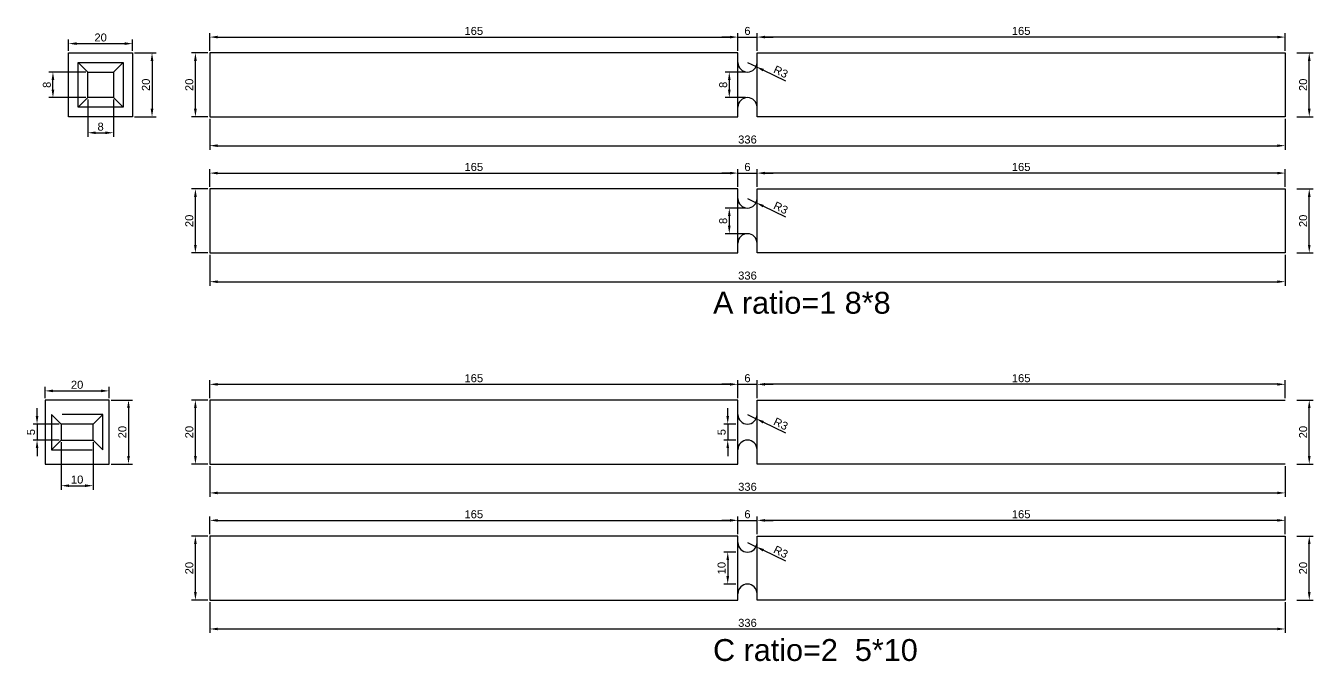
# Model space of a CAD drawing. Header units: millimetres. Extents: x 1213 to 10925, y 716 to 4379.
# Drawn here: x 8459.4 to 8861.7, y 1997.5 to 2196.2 of the extents above; entities that cross this region are included whole.
import ezdxf

# ---------------------------------------------------------------- set-up
doc = ezdxf.new("R2010")
doc.units = ezdxf.units.MM
doc.linetypes.add('DASHED', pattern=[19.05, 12.7, -6.35])
doc.styles.get("Standard").update_dxf_attribs({"font": 'arial.ttf'})
doc.dimstyles.new('ISO-25', dxfattribs={"dimtxt": 2.5, "dimasz": 2.5, "dimexe": 1.25, "dimexo": 0.625, "dimtad": 1, "dimtxsty": 'Standard', "dimcen": 2.5, "dimadec": 0, "dimazin": 0, "dimtfac": 1, "dimtmove": 0, "dimatfit": 3, "dimfxl": 1, "dimarcsym": 0})

# ---------------------------------------------------------------- blocks, each defined once
blk = doc.blocks.new('*D174')
at = {"color": 0, "lineweight": -2, "transparency": 16777216}
for p, q in [((8516.27, 2187.71), (8511.16, 2187.71)), ((8512.41, 2170.21), (8512.41, 2185.21)), ((8516.27, 2167.71), (8511.16, 2167.71))]:
    blk.add_line(p, q, dxfattribs=at)
at = {"color": 0, "transparency": 16777216}
for points in [[(8511.99, 2185.21), (8512.83, 2185.21), (8512.41, 2187.71)], [(8511.99, 2170.21), (8512.83, 2170.21), (8512.41, 2167.71)]]:
    blk.add_solid(points, dxfattribs=at)
at = {"layer": 'Defpoints', "color": 0, "transparency": 16777216}
for p in [(8512.41, 2187.71), (8516.89, 2187.71), (8516.89, 2167.71)]:
    blk.add_point(p, dxfattribs=at)
at = {"color": 0, "transparency": 16777216, "insert": (8510.51, 2177.71), "char_height": 2.5, "attachment_point": 5, "rotation": 90}
blk.add_mtext('20', dxfattribs=at)
blk = doc.blocks.new('*D238')
at = {"color": 0, "lineweight": -2, "transparency": 16777216}
for p, q in [((8516.89, 2188.34), (8516.89, 2193.89)), ((8519.39, 2192.64), (8679.39, 2192.64)), ((8681.89, 2188.34), (8681.89, 2193.89))]:
    blk.add_line(p, q, dxfattribs=at)
at = {"color": 0, "transparency": 16777216}
for points in [[(8519.39, 2193.06), (8519.39, 2192.23), (8516.89, 2192.64)], [(8679.39, 2193.06), (8679.39, 2192.23), (8681.89, 2192.64)]]:
    blk.add_solid(points, dxfattribs=at)
at = {"layer": 'Defpoints', "color": 0, "transparency": 16777216}
for p in [(8681.89, 2192.64), (8516.89, 2187.71), (8681.89, 2187.71)]:
    blk.add_point(p, dxfattribs=at)
at = {"color": 0, "transparency": 16777216, "insert": (8599.39, 2194.55), "char_height": 2.5, "attachment_point": 5}
blk.add_mtext('165', dxfattribs=at)
blk = doc.blocks.new('*D175')
at = {"color": 0, "lineweight": -2, "transparency": 16777216}
for p, q in [((8684.27, 2181.71), (8677.96, 2181.71)), ((8679.21, 2179.21), (8679.21, 2176.21)), ((8684.27, 2173.71), (8677.96, 2173.71))]:
    blk.add_line(p, q, dxfattribs=at)
at = {"color": 0, "transparency": 16777216}
for points in [[(8678.8, 2179.21), (8679.63, 2179.21), (8679.21, 2181.71)], [(8678.8, 2176.21), (8679.63, 2176.21), (8679.21, 2173.71)]]:
    blk.add_solid(points, dxfattribs=at)
at = {"layer": 'Defpoints', "color": 0, "transparency": 16777216}
for p in [(8684.89, 2181.71), (8679.21, 2173.71), (8684.89, 2173.71)]:
    blk.add_point(p, dxfattribs=at)
at = {"color": 0, "transparency": 16777216, "insert": (8677.31, 2177.71), "char_height": 2.5, "attachment_point": 5, "rotation": 90}
blk.add_mtext('8', dxfattribs=at)
blk = doc.blocks.new('*D176')
at = {"color": 0, "lineweight": -2, "transparency": 16777216}
for p, q in [((8684.89, 2184.71), (8687.59, 2183.4)), ((8696.84, 2178.91), (8689.84, 2182.31))]:
    blk.add_line(p, q, dxfattribs=at)
at = {"color": 0, "transparency": 16777216}
blk.add_solid([(8690.03, 2182.68), (8689.66, 2181.93), (8687.59, 2183.4)], dxfattribs=at)
at = {"layer": 'Defpoints', "color": 0, "transparency": 16777216}
for p in [(8684.89, 2184.71), (8687.59, 2183.4)]:
    blk.add_point(p, dxfattribs=at)
at = {"color": 0, "transparency": 16777216, "insert": (8695.3, 2181.78), "char_height": 2.5, "attachment_point": 5, "rotation": 334.116}
blk.add_mtext('R3', dxfattribs=at)
blk = doc.blocks.new('*D177')
at = {"color": 0, "lineweight": -2, "transparency": 16777216}
for p, q in [((8856.54, 2187.71), (8861.65, 2187.71)), ((8860.4, 2170.21), (8860.4, 2185.21)), ((8856.54, 2167.71), (8861.65, 2167.71))]:
    blk.add_line(p, q, dxfattribs=at)
at = {"color": 0, "transparency": 16777216}
for points in [[(8859.99, 2185.21), (8860.82, 2185.21), (8860.4, 2187.71)], [(8859.99, 2170.21), (8860.82, 2170.21), (8860.4, 2167.71)]]:
    blk.add_solid(points, dxfattribs=at)
at = {"layer": 'Defpoints', "color": 0, "transparency": 16777216}
for p in [(8855.92, 2187.71), (8860.4, 2187.71), (8855.92, 2167.71)]:
    blk.add_point(p, dxfattribs=at)
at = {"color": 0, "transparency": 16777216, "insert": (8858.5, 2177.71), "char_height": 2.5, "attachment_point": 5, "rotation": 90}
blk.add_mtext('20', dxfattribs=at)
blk = doc.blocks.new('*D239')
at = {"color": 0, "lineweight": -2, "transparency": 16777216}
for p, q in [((8687.89, 2188.34), (8687.89, 2193.89)), ((8850.39, 2192.64), (8690.39, 2192.64)), ((8852.89, 2188.34), (8852.89, 2193.89))]:
    blk.add_line(p, q, dxfattribs=at)
at = {"color": 0, "transparency": 16777216}
for points in [[(8690.39, 2193.06), (8690.39, 2192.23), (8687.89, 2192.64)], [(8850.39, 2193.06), (8850.39, 2192.23), (8852.89, 2192.64)]]:
    blk.add_solid(points, dxfattribs=at)
at = {"layer": 'Defpoints', "color": 0, "transparency": 16777216}
for p in [(8687.89, 2192.64), (8687.89, 2187.71), (8852.89, 2187.71)]:
    blk.add_point(p, dxfattribs=at)
at = {"color": 0, "transparency": 16777216, "insert": (8770.39, 2194.55), "char_height": 2.5, "attachment_point": 5}
blk.add_mtext('165', dxfattribs=at)
blk = doc.blocks.new('*D178')
at = {"color": 0, "lineweight": -2, "transparency": 16777216}
for p, q in [((8679.39, 2192.64), (8676.89, 2192.64)), ((8681.89, 2188.34), (8681.89, 2193.89)), ((8681.89, 2192.64), (8687.89, 2192.64)), ((8687.89, 2188.34), (8687.89, 2193.89)), ((8690.39, 2192.64), (8692.89, 2192.64))]:
    blk.add_line(p, q, dxfattribs=at)
at = {"color": 0, "transparency": 16777216}
for points in [[(8679.39, 2193.06), (8679.39, 2192.23), (8681.89, 2192.64)], [(8690.39, 2193.06), (8690.39, 2192.23), (8687.89, 2192.64)]]:
    blk.add_solid(points, dxfattribs=at)
at = {"layer": 'Defpoints', "color": 0, "transparency": 16777216}
for p in [(8687.89, 2192.64), (8681.89, 2187.71), (8687.89, 2187.71)]:
    blk.add_point(p, dxfattribs=at)
at = {"color": 0, "transparency": 16777216, "insert": (8684.89, 2194.55), "char_height": 2.5, "attachment_point": 5}
blk.add_mtext('6', dxfattribs=at)
blk = doc.blocks.new('*D179')
at = {"color": 0, "lineweight": -2, "transparency": 16777216}
for p, q in [((8516.89, 2167.09), (8516.89, 2157.44)), ((8852.89, 2167.09), (8852.89, 2157.44)), ((8519.39, 2158.69), (8850.39, 2158.69))]:
    blk.add_line(p, q, dxfattribs=at)
at = {"color": 0, "transparency": 16777216}
for points in [[(8519.39, 2159.11), (8519.39, 2158.28), (8516.89, 2158.69)], [(8850.39, 2159.11), (8850.39, 2158.28), (8852.89, 2158.69)]]:
    blk.add_solid(points, dxfattribs=at)
at = {"layer": 'Defpoints', "color": 0, "transparency": 16777216}
for p in [(8516.89, 2167.71), (8852.89, 2167.71), (8852.89, 2158.69)]:
    blk.add_point(p, dxfattribs=at)
at = {"color": 0, "transparency": 16777216, "insert": (8684.89, 2160.6), "char_height": 2.5, "attachment_point": 5}
blk.add_mtext('336', dxfattribs=at)
blk = doc.blocks.new('*D180')
at = {"color": 0, "lineweight": -2, "transparency": 16777216}
for p, q in [((8516.27, 2145.18), (8511.16, 2145.18)), ((8512.41, 2127.68), (8512.41, 2142.68)), ((8516.27, 2125.18), (8511.16, 2125.18))]:
    blk.add_line(p, q, dxfattribs=at)
at = {"color": 0, "transparency": 16777216}
for points in [[(8511.99, 2142.68), (8512.83, 2142.68), (8512.41, 2145.18)], [(8511.99, 2127.68), (8512.83, 2127.68), (8512.41, 2125.18)]]:
    blk.add_solid(points, dxfattribs=at)
at = {"layer": 'Defpoints', "color": 0, "transparency": 16777216}
for p in [(8512.41, 2145.18), (8516.89, 2145.18), (8516.89, 2125.18)]:
    blk.add_point(p, dxfattribs=at)
at = {"color": 0, "transparency": 16777216, "insert": (8510.51, 2135.18), "char_height": 2.5, "attachment_point": 5, "rotation": 90}
blk.add_mtext('20', dxfattribs=at)
blk = doc.blocks.new('*D181')
at = {"color": 0, "lineweight": -2, "transparency": 16777216}
for p, q in [((8684.89, 2142.18), (8687.59, 2140.87)), ((8696.84, 2136.39), (8689.84, 2139.78))]:
    blk.add_line(p, q, dxfattribs=at)
at = {"color": 0, "transparency": 16777216}
blk.add_solid([(8690.03, 2140.16), (8689.66, 2139.41), (8687.59, 2140.87)], dxfattribs=at)
at = {"layer": 'Defpoints', "color": 0, "transparency": 16777216}
for p in [(8684.89, 2142.18), (8687.59, 2140.87)]:
    blk.add_point(p, dxfattribs=at)
at = {"color": 0, "transparency": 16777216, "insert": (8695.3, 2139.25), "char_height": 2.5, "attachment_point": 5, "rotation": 334.116}
blk.add_mtext('R3', dxfattribs=at)
blk = doc.blocks.new('*D182')
at = {"color": 0, "lineweight": -2, "transparency": 16777216}
for p, q in [((8856.54, 2145.18), (8861.65, 2145.18)), ((8860.4, 2127.68), (8860.4, 2142.68)), ((8856.54, 2125.18), (8861.65, 2125.18))]:
    blk.add_line(p, q, dxfattribs=at)
at = {"color": 0, "transparency": 16777216}
for points in [[(8859.99, 2142.68), (8860.82, 2142.68), (8860.4, 2145.18)], [(8859.99, 2127.68), (8860.82, 2127.68), (8860.4, 2125.18)]]:
    blk.add_solid(points, dxfattribs=at)
at = {"layer": 'Defpoints', "color": 0, "transparency": 16777216}
for p in [(8855.92, 2145.18), (8860.4, 2145.18), (8855.92, 2125.18)]:
    blk.add_point(p, dxfattribs=at)
at = {"color": 0, "transparency": 16777216, "insert": (8858.5, 2135.18), "char_height": 2.5, "attachment_point": 5, "rotation": 90}
blk.add_mtext('20', dxfattribs=at)
blk = doc.blocks.new('*D183')
at = {"color": 0, "lineweight": -2, "transparency": 16777216}
for p, q in [((8679.39, 2150.12), (8676.89, 2150.12)), ((8681.89, 2145.81), (8681.89, 2151.37)), ((8681.89, 2150.12), (8687.89, 2150.12)), ((8687.89, 2145.81), (8687.89, 2151.37)), ((8690.39, 2150.12), (8692.89, 2150.12))]:
    blk.add_line(p, q, dxfattribs=at)
at = {"color": 0, "transparency": 16777216}
for points in [[(8679.39, 2150.53), (8679.39, 2149.7), (8681.89, 2150.12)], [(8690.39, 2150.53), (8690.39, 2149.7), (8687.89, 2150.12)]]:
    blk.add_solid(points, dxfattribs=at)
at = {"layer": 'Defpoints', "color": 0, "transparency": 16777216}
for p in [(8687.89, 2150.12), (8681.89, 2145.18), (8687.89, 2145.18)]:
    blk.add_point(p, dxfattribs=at)
at = {"color": 0, "transparency": 16777216, "insert": (8684.89, 2152.02), "char_height": 2.5, "attachment_point": 5}
blk.add_mtext('6', dxfattribs=at)
blk = doc.blocks.new('*D190')
at = {"color": 0, "lineweight": -2, "transparency": 16777216}
for p, q in [((8678.72, 2074.15), (8678.72, 2076.65)), ((8681.27, 2071.65), (8677.47, 2071.65)), ((8678.72, 2071.65), (8678.72, 2066.65)), ((8681.27, 2066.65), (8677.47, 2066.65)), ((8678.72, 2064.15), (8678.72, 2061.65))]:
    blk.add_line(p, q, dxfattribs=at)
at = {"color": 0, "transparency": 16777216}
for points in [[(8678.31, 2074.15), (8679.14, 2074.15), (8678.72, 2071.65)], [(8678.31, 2064.15), (8679.14, 2064.15), (8678.72, 2066.65)]]:
    blk.add_solid(points, dxfattribs=at)
at = {"layer": 'Defpoints', "color": 0, "transparency": 16777216}
for p in [(8681.89, 2071.65), (8678.72, 2066.65), (8681.89, 2066.65)]:
    blk.add_point(p, dxfattribs=at)
at = {"color": 0, "transparency": 16777216, "insert": (8676.83, 2069.15), "char_height": 2.5, "attachment_point": 5, "rotation": 90}
blk.add_mtext('5', dxfattribs=at)
blk = doc.blocks.new('*D191')
at = {"color": 0, "lineweight": -2, "transparency": 16777216}
for p, q in [((8684.89, 2074.65), (8687.59, 2073.34)), ((8696.84, 2068.85), (8689.84, 2072.25))]:
    blk.add_line(p, q, dxfattribs=at)
at = {"color": 0, "transparency": 16777216}
blk.add_solid([(8690.03, 2072.63), (8689.66, 2071.88), (8687.59, 2073.34)], dxfattribs=at)
at = {"layer": 'Defpoints', "color": 0, "transparency": 16777216}
for p in [(8684.89, 2074.65), (8687.59, 2073.34)]:
    blk.add_point(p, dxfattribs=at)
at = {"color": 0, "transparency": 16777216, "insert": (8695.3, 2071.72), "char_height": 2.5, "attachment_point": 5, "rotation": 334.116}
blk.add_mtext('R3', dxfattribs=at)
blk = doc.blocks.new('*D192')
at = {"color": 0, "lineweight": -2, "transparency": 16777216}
for p, q in [((8679.39, 2084.09), (8676.89, 2084.09)), ((8681.89, 2079.78), (8681.89, 2085.34)), ((8681.89, 2084.09), (8687.89, 2084.09)), ((8687.89, 2079.78), (8687.89, 2085.34)), ((8690.39, 2084.09), (8692.89, 2084.09))]:
    blk.add_line(p, q, dxfattribs=at)
at = {"color": 0, "transparency": 16777216}
for points in [[(8679.39, 2084.5), (8679.39, 2083.67), (8681.89, 2084.09)], [(8690.39, 2084.5), (8690.39, 2083.67), (8687.89, 2084.09)]]:
    blk.add_solid(points, dxfattribs=at)
at = {"layer": 'Defpoints', "color": 0, "transparency": 16777216}
for p in [(8687.89, 2084.09), (8681.89, 2079.15), (8687.89, 2079.15)]:
    blk.add_point(p, dxfattribs=at)
at = {"color": 0, "transparency": 16777216, "insert": (8684.89, 2085.99), "char_height": 2.5, "attachment_point": 5}
blk.add_mtext('6', dxfattribs=at)
blk = doc.blocks.new('*D193')
at = {"color": 0, "lineweight": -2, "transparency": 16777216}
for p, q in [((8681.27, 2031.63), (8677.47, 2031.63)), ((8678.72, 2029.13), (8678.72, 2024.13)), ((8681.27, 2021.63), (8677.47, 2021.63))]:
    blk.add_line(p, q, dxfattribs=at)
at = {"color": 0, "transparency": 16777216}
for points in [[(8678.31, 2029.13), (8679.14, 2029.13), (8678.72, 2031.63)], [(8678.31, 2024.13), (8679.14, 2024.13), (8678.72, 2021.63)]]:
    blk.add_solid(points, dxfattribs=at)
at = {"layer": 'Defpoints', "color": 0, "transparency": 16777216}
for p in [(8681.89, 2031.63), (8678.72, 2021.63), (8681.89, 2021.63)]:
    blk.add_point(p, dxfattribs=at)
at = {"color": 0, "transparency": 16777216, "insert": (8676.82, 2026.63), "char_height": 2.5, "attachment_point": 5, "rotation": 90}
blk.add_mtext('10', dxfattribs=at)
blk = doc.blocks.new('*D194')
at = {"color": 0, "lineweight": -2, "transparency": 16777216}
for p, q in [((8684.89, 2034.63), (8687.59, 2033.32)), ((8696.84, 2028.83), (8689.84, 2032.22))]:
    blk.add_line(p, q, dxfattribs=at)
at = {"color": 0, "transparency": 16777216}
blk.add_solid([(8690.03, 2032.6), (8689.66, 2031.85), (8687.59, 2033.32)], dxfattribs=at)
at = {"layer": 'Defpoints', "color": 0, "transparency": 16777216}
for p in [(8684.89, 2034.63), (8687.59, 2033.32)]:
    blk.add_point(p, dxfattribs=at)
at = {"color": 0, "transparency": 16777216, "insert": (8695.3, 2031.69), "char_height": 2.5, "attachment_point": 5, "rotation": 334.116}
blk.add_mtext('R3', dxfattribs=at)
blk = doc.blocks.new('*D195')
at = {"color": 0, "lineweight": -2, "transparency": 16777216}
for p, q in [((8679.39, 2041.56), (8676.89, 2041.56)), ((8681.89, 2037.25), (8681.89, 2042.81)), ((8681.89, 2041.56), (8687.89, 2041.56)), ((8687.89, 2037.25), (8687.89, 2042.81)), ((8690.39, 2041.56), (8692.89, 2041.56))]:
    blk.add_line(p, q, dxfattribs=at)
at = {"color": 0, "transparency": 16777216}
for points in [[(8679.39, 2041.98), (8679.39, 2041.14), (8681.89, 2041.56)], [(8690.39, 2041.98), (8690.39, 2041.14), (8687.89, 2041.56)]]:
    blk.add_solid(points, dxfattribs=at)
at = {"layer": 'Defpoints', "color": 0, "transparency": 16777216}
for p in [(8687.89, 2041.56), (8681.89, 2036.63), (8687.89, 2036.63)]:
    blk.add_point(p, dxfattribs=at)
at = {"color": 0, "transparency": 16777216, "insert": (8684.89, 2043.46), "char_height": 2.5, "attachment_point": 5}
blk.add_mtext('6', dxfattribs=at)
blk = doc.blocks.new('*D244')
at = {"color": 0, "lineweight": -2, "transparency": 16777216}
for p, q in [((8470.45, 2066.03), (8470.45, 2051.15)), ((8480.45, 2066.03), (8480.45, 2051.15)), ((8472.95, 2052.4), (8477.95, 2052.4))]:
    blk.add_line(p, q, dxfattribs=at)
at = {"color": 0, "transparency": 16777216}
for points in [[(8472.95, 2052.82), (8472.95, 2051.98), (8470.45, 2052.4)], [(8477.95, 2052.82), (8477.95, 2051.98), (8480.45, 2052.4)]]:
    blk.add_solid(points, dxfattribs=at)
at = {"layer": 'Defpoints', "color": 0, "transparency": 16777216}
for p in [(8470.45, 2066.65), (8480.45, 2066.65), (8480.45, 2052.4)]:
    blk.add_point(p, dxfattribs=at)
at = {"color": 0, "transparency": 16777216, "insert": (8475.45, 2054.3), "char_height": 2.5, "attachment_point": 5}
blk.add_mtext('10', dxfattribs=at)
blk = doc.blocks.new('*D245')
at = {"color": 0, "lineweight": -2, "transparency": 16777216}
for p, q in [((8472.8, 2188.34), (8472.8, 2191.84)), ((8475.3, 2190.59), (8490.3, 2190.59)), ((8492.8, 2188.34), (8492.8, 2191.84))]:
    blk.add_line(p, q, dxfattribs=at)
at = {"color": 0, "transparency": 16777216}
for points in [[(8475.3, 2191.01), (8475.3, 2190.18), (8472.8, 2190.59)], [(8490.3, 2191.01), (8490.3, 2190.18), (8492.8, 2190.59)]]:
    blk.add_solid(points, dxfattribs=at)
at = {"layer": 'Defpoints', "color": 0, "transparency": 16777216}
for p in [(8492.8, 2190.59), (8472.8, 2187.71), (8492.8, 2187.71)]:
    blk.add_point(p, dxfattribs=at)
at = {"color": 0, "transparency": 16777216, "insert": (8482.8, 2192.5), "char_height": 2.5, "attachment_point": 5}
blk.add_mtext('20', dxfattribs=at)
blk = doc.blocks.new('*D246')
at = {"color": 0, "lineweight": -2, "transparency": 16777216}
for p, q in [((8493.43, 2187.71), (8500.11, 2187.71)), ((8498.86, 2185.21), (8498.86, 2170.21)), ((8493.43, 2167.71), (8500.11, 2167.71))]:
    blk.add_line(p, q, dxfattribs=at)
at = {"color": 0, "transparency": 16777216}
for points in [[(8498.44, 2185.21), (8499.28, 2185.21), (8498.86, 2187.71)], [(8498.44, 2170.21), (8499.28, 2170.21), (8498.86, 2167.71)]]:
    blk.add_solid(points, dxfattribs=at)
at = {"layer": 'Defpoints', "color": 0, "transparency": 16777216}
for p in [(8492.8, 2187.71), (8492.8, 2167.71), (8498.86, 2167.71)]:
    blk.add_point(p, dxfattribs=at)
at = {"color": 0, "transparency": 16777216, "insert": (8496.96, 2177.71), "char_height": 2.5, "attachment_point": 5, "rotation": 90}
blk.add_mtext('20', dxfattribs=at)
blk = doc.blocks.new('*D208')
at = {"color": 0, "lineweight": -2, "transparency": 16777216}
for p, q in [((8465.45, 2079.78), (8465.45, 2083.29)), ((8467.95, 2082.04), (8482.95, 2082.04)), ((8485.45, 2079.78), (8485.45, 2083.29))]:
    blk.add_line(p, q, dxfattribs=at)
at = {"color": 0, "transparency": 16777216}
for points in [[(8467.95, 2082.45), (8467.95, 2081.62), (8465.45, 2082.04)], [(8482.95, 2082.45), (8482.95, 2081.62), (8485.45, 2082.04)]]:
    blk.add_solid(points, dxfattribs=at)
at = {"layer": 'Defpoints', "color": 0, "transparency": 16777216}
for p in [(8485.45, 2082.04), (8465.45, 2079.15), (8485.45, 2079.15)]:
    blk.add_point(p, dxfattribs=at)
at = {"color": 0, "transparency": 16777216, "insert": (8475.45, 2083.94), "char_height": 2.5, "attachment_point": 5}
blk.add_mtext('20', dxfattribs=at)
blk = doc.blocks.new('*D209')
at = {"color": 0, "lineweight": -2, "transparency": 16777216}
for p, q in [((8486.08, 2079.15), (8492.76, 2079.15)), ((8491.51, 2076.65), (8491.51, 2061.65)), ((8486.08, 2059.15), (8492.76, 2059.15))]:
    blk.add_line(p, q, dxfattribs=at)
at = {"color": 0, "transparency": 16777216}
for points in [[(8491.09, 2076.65), (8491.93, 2076.65), (8491.51, 2079.15)], [(8491.09, 2061.65), (8491.93, 2061.65), (8491.51, 2059.15)]]:
    blk.add_solid(points, dxfattribs=at)
at = {"layer": 'Defpoints', "color": 0, "transparency": 16777216}
for p in [(8485.45, 2079.15), (8485.45, 2059.15), (8491.51, 2059.15)]:
    blk.add_point(p, dxfattribs=at)
at = {"color": 0, "transparency": 16777216, "insert": (8489.61, 2069.15), "char_height": 2.5, "attachment_point": 5, "rotation": 90}
blk.add_mtext('20', dxfattribs=at)
blk = doc.blocks.new('*D247')
at = {"layer": 'Defpoints', "color": 0, "lineweight": -2, "transparency": 16777216}
for p, q in [((8462.94, 2074.15), (8462.94, 2076.65)), ((8469.83, 2071.65), (8461.69, 2071.65)), ((8462.94, 2071.65), (8462.94, 2066.65)), ((8469.83, 2066.65), (8461.69, 2066.65)), ((8462.94, 2064.15), (8462.94, 2061.65))]:
    blk.add_line(p, q, dxfattribs=at)
at = {"layer": 'Defpoints', "color": 0, "transparency": 16777216}
for p in [(8470.45, 2071.65), (8462.94, 2066.65), (8470.45, 2066.65)]:
    blk.add_point(p, dxfattribs=at)
for points in [[(8462.53, 2074.15), (8463.36, 2074.15), (8462.94, 2071.65)], [(8462.53, 2064.15), (8463.36, 2064.15), (8462.94, 2066.65)]]:
    blk.add_solid(points, dxfattribs=at)
at = {"layer": 'Defpoints', "color": 0, "transparency": 16777216, "insert": (8461.05, 2069.15), "char_height": 2.5, "attachment_point": 5, "rotation": 90}
blk.add_mtext('5', dxfattribs=at)
blk = doc.blocks.new('*D214')
at = {"color": 0, "lineweight": -2, "transparency": 16777216}
for p, q in [((8684.27, 2139.18), (8677.96, 2139.18)), ((8679.21, 2136.68), (8679.21, 2133.68)), ((8684.27, 2131.18), (8677.96, 2131.18))]:
    blk.add_line(p, q, dxfattribs=at)
at = {"color": 0, "transparency": 16777216}
for points in [[(8678.8, 2136.68), (8679.63, 2136.68), (8679.21, 2139.18)], [(8678.8, 2133.68), (8679.63, 2133.68), (8679.21, 2131.18)]]:
    blk.add_solid(points, dxfattribs=at)
at = {"layer": 'Defpoints', "color": 0, "transparency": 16777216}
for p in [(8684.89, 2139.18), (8679.21, 2131.18), (8684.89, 2131.18)]:
    blk.add_point(p, dxfattribs=at)
at = {"color": 0, "transparency": 16777216, "insert": (8677.31, 2135.18), "char_height": 2.5, "attachment_point": 5, "rotation": 90}
blk.add_mtext('8', dxfattribs=at)
blk = doc.blocks.new('*D248')
at = {"color": 0, "lineweight": -2, "transparency": 16777216}
for p, q in [((8478.8, 2173.09), (8478.8, 2161.48)), ((8486.8, 2173.09), (8486.8, 2161.48)), ((8481.3, 2162.73), (8484.3, 2162.73))]:
    blk.add_line(p, q, dxfattribs=at)
at = {"color": 0, "transparency": 16777216}
for points in [[(8481.3, 2163.14), (8481.3, 2162.31), (8478.8, 2162.73)], [(8484.3, 2163.14), (8484.3, 2162.31), (8486.8, 2162.73)]]:
    blk.add_solid(points, dxfattribs=at)
at = {"layer": 'Defpoints', "color": 0, "transparency": 16777216}
for p in [(8478.8, 2173.71), (8486.8, 2173.71), (8486.8, 2162.73)]:
    blk.add_point(p, dxfattribs=at)
at = {"color": 0, "transparency": 16777216, "insert": (8482.8, 2164.63), "char_height": 2.5, "attachment_point": 5}
blk.add_mtext('8', dxfattribs=at)
blk = doc.blocks.new('*D249')
at = {"color": 0, "lineweight": -2, "transparency": 16777216}
for p, q in [((8478.18, 2181.71), (8466.66, 2181.71)), ((8467.91, 2176.21), (8467.91, 2179.21)), ((8478.18, 2173.71), (8466.66, 2173.71))]:
    blk.add_line(p, q, dxfattribs=at)
at = {"color": 0, "transparency": 16777216}
for points in [[(8467.49, 2179.21), (8468.33, 2179.21), (8467.91, 2181.71)], [(8467.49, 2176.21), (8468.33, 2176.21), (8467.91, 2173.71)]]:
    blk.add_solid(points, dxfattribs=at)
at = {"layer": 'Defpoints', "color": 0, "transparency": 16777216}
for p in [(8467.91, 2181.71), (8478.8, 2181.71), (8478.8, 2173.71)]:
    blk.add_point(p, dxfattribs=at)
at = {"color": 0, "transparency": 16777216, "insert": (8466.01, 2177.71), "char_height": 2.5, "attachment_point": 5, "rotation": 90}
blk.add_mtext('8', dxfattribs=at)
blk = doc.blocks.new('*D215')
at = {"color": 0, "lineweight": -2, "transparency": 16777216}
for p, q in [((8516.89, 2145.81), (8516.89, 2151.37)), ((8519.39, 2150.12), (8679.39, 2150.12)), ((8681.89, 2145.81), (8681.89, 2151.37))]:
    blk.add_line(p, q, dxfattribs=at)
at = {"color": 0, "transparency": 16777216}
for points in [[(8519.39, 2150.53), (8519.39, 2149.7), (8516.89, 2150.12)], [(8679.39, 2150.53), (8679.39, 2149.7), (8681.89, 2150.12)]]:
    blk.add_solid(points, dxfattribs=at)
at = {"layer": 'Defpoints', "color": 0, "transparency": 16777216}
for p in [(8681.89, 2150.12), (8516.89, 2145.18), (8681.89, 2145.18)]:
    blk.add_point(p, dxfattribs=at)
at = {"color": 0, "transparency": 16777216, "insert": (8599.39, 2152.02), "char_height": 2.5, "attachment_point": 5}
blk.add_mtext('165', dxfattribs=at)
blk = doc.blocks.new('*D216')
at = {"color": 0, "lineweight": -2, "transparency": 16777216}
for p, q in [((8687.89, 2145.81), (8687.89, 2151.37)), ((8850.39, 2150.12), (8690.39, 2150.12)), ((8852.89, 2145.81), (8852.89, 2151.37))]:
    blk.add_line(p, q, dxfattribs=at)
at = {"color": 0, "transparency": 16777216}
for points in [[(8690.39, 2150.53), (8690.39, 2149.7), (8687.89, 2150.12)], [(8850.39, 2150.53), (8850.39, 2149.7), (8852.89, 2150.12)]]:
    blk.add_solid(points, dxfattribs=at)
at = {"layer": 'Defpoints', "color": 0, "transparency": 16777216}
for p in [(8687.89, 2150.12), (8687.89, 2145.18), (8852.89, 2145.18)]:
    blk.add_point(p, dxfattribs=at)
at = {"color": 0, "transparency": 16777216, "insert": (8770.39, 2152.02), "char_height": 2.5, "attachment_point": 5}
blk.add_mtext('165', dxfattribs=at)
blk = doc.blocks.new('*D217')
at = {"color": 0, "lineweight": -2, "transparency": 16777216}
for p, q in [((8516.89, 2124.56), (8516.89, 2114.92)), ((8852.89, 2124.56), (8852.89, 2114.92)), ((8519.39, 2116.17), (8850.39, 2116.17))]:
    blk.add_line(p, q, dxfattribs=at)
at = {"color": 0, "transparency": 16777216}
for points in [[(8519.39, 2116.58), (8519.39, 2115.75), (8516.89, 2116.17)], [(8850.39, 2116.58), (8850.39, 2115.75), (8852.89, 2116.17)]]:
    blk.add_solid(points, dxfattribs=at)
at = {"layer": 'Defpoints', "color": 0, "transparency": 16777216}
for p in [(8516.89, 2125.18), (8852.89, 2125.18), (8852.89, 2116.17)]:
    blk.add_point(p, dxfattribs=at)
at = {"color": 0, "transparency": 16777216, "insert": (8684.89, 2118.07), "char_height": 2.5, "attachment_point": 5}
blk.add_mtext('336', dxfattribs=at)
blk = doc.blocks.new('*D218')
at = {"color": 0, "lineweight": -2, "transparency": 16777216}
for p, q in [((8516.27, 2079.15), (8511.16, 2079.15)), ((8512.41, 2061.65), (8512.41, 2076.65)), ((8516.27, 2059.15), (8511.16, 2059.15))]:
    blk.add_line(p, q, dxfattribs=at)
at = {"color": 0, "transparency": 16777216}
for points in [[(8511.99, 2076.65), (8512.83, 2076.65), (8512.41, 2079.15)], [(8511.99, 2061.65), (8512.83, 2061.65), (8512.41, 2059.15)]]:
    blk.add_solid(points, dxfattribs=at)
at = {"layer": 'Defpoints', "color": 0, "transparency": 16777216}
for p in [(8512.41, 2079.15), (8516.89, 2079.15), (8516.89, 2059.15)]:
    blk.add_point(p, dxfattribs=at)
at = {"color": 0, "transparency": 16777216, "insert": (8510.51, 2069.15), "char_height": 2.5, "attachment_point": 5, "rotation": 90}
blk.add_mtext('20', dxfattribs=at)
blk = doc.blocks.new('*D250')
at = {"color": 0, "lineweight": -2, "transparency": 16777216}
for p, q in [((8516.89, 2079.78), (8516.89, 2085.34)), ((8519.39, 2084.09), (8679.39, 2084.09)), ((8681.89, 2079.78), (8681.89, 2085.34))]:
    blk.add_line(p, q, dxfattribs=at)
at = {"color": 0, "transparency": 16777216}
for points in [[(8519.39, 2084.5), (8519.39, 2083.67), (8516.89, 2084.09)], [(8679.39, 2084.5), (8679.39, 2083.67), (8681.89, 2084.09)]]:
    blk.add_solid(points, dxfattribs=at)
at = {"layer": 'Defpoints', "color": 0, "transparency": 16777216}
for p in [(8681.89, 2084.09), (8516.89, 2079.15), (8681.89, 2079.15)]:
    blk.add_point(p, dxfattribs=at)
at = {"color": 0, "transparency": 16777216, "insert": (8599.39, 2085.99), "char_height": 2.5, "attachment_point": 5}
blk.add_mtext('165', dxfattribs=at)
blk = doc.blocks.new('*D219')
at = {"color": 0, "lineweight": -2, "transparency": 16777216}
for p, q in [((8856.54, 2079.15), (8861.65, 2079.15)), ((8860.4, 2061.65), (8860.4, 2076.65)), ((8856.54, 2059.15), (8861.65, 2059.15))]:
    blk.add_line(p, q, dxfattribs=at)
at = {"color": 0, "transparency": 16777216}
for points in [[(8859.99, 2076.65), (8860.82, 2076.65), (8860.4, 2079.15)], [(8859.99, 2061.65), (8860.82, 2061.65), (8860.4, 2059.15)]]:
    blk.add_solid(points, dxfattribs=at)
at = {"layer": 'Defpoints', "color": 0, "transparency": 16777216}
for p in [(8855.92, 2079.15), (8860.4, 2079.15), (8855.92, 2059.15)]:
    blk.add_point(p, dxfattribs=at)
at = {"color": 0, "transparency": 16777216, "insert": (8858.5, 2069.15), "char_height": 2.5, "attachment_point": 5, "rotation": 90}
blk.add_mtext('20', dxfattribs=at)
blk = doc.blocks.new('*D251')
at = {"color": 0, "lineweight": -2, "transparency": 16777216}
for p, q in [((8687.89, 2079.78), (8687.89, 2085.34)), ((8850.39, 2084.09), (8690.39, 2084.09)), ((8852.89, 2079.78), (8852.89, 2085.34))]:
    blk.add_line(p, q, dxfattribs=at)
at = {"color": 0, "transparency": 16777216}
for points in [[(8690.39, 2084.5), (8690.39, 2083.67), (8687.89, 2084.09)], [(8850.39, 2084.5), (8850.39, 2083.67), (8852.89, 2084.09)]]:
    blk.add_solid(points, dxfattribs=at)
at = {"layer": 'Defpoints', "color": 0, "transparency": 16777216}
for p in [(8687.89, 2084.09), (8687.89, 2079.15), (8852.89, 2079.15)]:
    blk.add_point(p, dxfattribs=at)
at = {"color": 0, "transparency": 16777216, "insert": (8770.39, 2085.99), "char_height": 2.5, "attachment_point": 5}
blk.add_mtext('165', dxfattribs=at)
blk = doc.blocks.new('*D220')
at = {"color": 0, "lineweight": -2, "transparency": 16777216}
for p, q in [((8516.89, 2058.53), (8516.89, 2048.89)), ((8852.89, 2058.53), (8852.89, 2048.89)), ((8519.39, 2050.14), (8850.39, 2050.14))]:
    blk.add_line(p, q, dxfattribs=at)
at = {"color": 0, "transparency": 16777216}
for points in [[(8519.39, 2050.55), (8519.39, 2049.72), (8516.89, 2050.14)], [(8850.39, 2050.55), (8850.39, 2049.72), (8852.89, 2050.14)]]:
    blk.add_solid(points, dxfattribs=at)
at = {"layer": 'Defpoints', "color": 0, "transparency": 16777216}
for p in [(8516.89, 2059.15), (8852.89, 2059.15), (8852.89, 2050.14)]:
    blk.add_point(p, dxfattribs=at)
at = {"color": 0, "transparency": 16777216, "insert": (8684.89, 2052.04), "char_height": 2.5, "attachment_point": 5}
blk.add_mtext('336', dxfattribs=at)
blk = doc.blocks.new('*D221')
at = {"color": 0, "lineweight": -2, "transparency": 16777216}
for p, q in [((8516.27, 2036.63), (8511.16, 2036.63)), ((8512.41, 2019.13), (8512.41, 2034.13)), ((8516.27, 2016.63), (8511.16, 2016.63))]:
    blk.add_line(p, q, dxfattribs=at)
at = {"color": 0, "transparency": 16777216}
for points in [[(8511.99, 2034.13), (8512.83, 2034.13), (8512.41, 2036.63)], [(8511.99, 2019.13), (8512.83, 2019.13), (8512.41, 2016.63)]]:
    blk.add_solid(points, dxfattribs=at)
at = {"layer": 'Defpoints', "color": 0, "transparency": 16777216}
for p in [(8512.41, 2036.63), (8516.89, 2036.63), (8516.89, 2016.63)]:
    blk.add_point(p, dxfattribs=at)
at = {"color": 0, "transparency": 16777216, "insert": (8510.51, 2026.63), "char_height": 2.5, "attachment_point": 5, "rotation": 90}
blk.add_mtext('20', dxfattribs=at)
blk = doc.blocks.new('*D222')
at = {"color": 0, "lineweight": -2, "transparency": 16777216}
for p, q in [((8856.54, 2036.63), (8861.65, 2036.63)), ((8860.4, 2019.13), (8860.4, 2034.13)), ((8856.54, 2016.63), (8861.65, 2016.63))]:
    blk.add_line(p, q, dxfattribs=at)
at = {"color": 0, "transparency": 16777216}
for points in [[(8859.99, 2034.13), (8860.82, 2034.13), (8860.4, 2036.63)], [(8859.99, 2019.13), (8860.82, 2019.13), (8860.4, 2016.63)]]:
    blk.add_solid(points, dxfattribs=at)
at = {"layer": 'Defpoints', "color": 0, "transparency": 16777216}
for p in [(8855.92, 2036.63), (8860.4, 2036.63), (8855.92, 2016.63)]:
    blk.add_point(p, dxfattribs=at)
at = {"color": 0, "transparency": 16777216, "insert": (8858.5, 2026.63), "char_height": 2.5, "attachment_point": 5, "rotation": 90}
blk.add_mtext('20', dxfattribs=at)
blk = doc.blocks.new('*D223')
at = {"color": 0, "lineweight": -2, "transparency": 16777216}
for p, q in [((8516.89, 2037.25), (8516.89, 2042.81)), ((8519.39, 2041.56), (8679.39, 2041.56)), ((8681.89, 2037.25), (8681.89, 2042.81))]:
    blk.add_line(p, q, dxfattribs=at)
at = {"color": 0, "transparency": 16777216}
for points in [[(8519.39, 2041.98), (8519.39, 2041.14), (8516.89, 2041.56)], [(8679.39, 2041.98), (8679.39, 2041.14), (8681.89, 2041.56)]]:
    blk.add_solid(points, dxfattribs=at)
at = {"layer": 'Defpoints', "color": 0, "transparency": 16777216}
for p in [(8681.89, 2041.56), (8516.89, 2036.63), (8681.89, 2036.63)]:
    blk.add_point(p, dxfattribs=at)
at = {"color": 0, "transparency": 16777216, "insert": (8599.39, 2043.46), "char_height": 2.5, "attachment_point": 5}
blk.add_mtext('165', dxfattribs=at)
blk = doc.blocks.new('*D224')
at = {"color": 0, "lineweight": -2, "transparency": 16777216}
for p, q in [((8687.89, 2037.25), (8687.89, 2042.81)), ((8850.39, 2041.56), (8690.39, 2041.56)), ((8852.89, 2037.25), (8852.89, 2042.81))]:
    blk.add_line(p, q, dxfattribs=at)
at = {"color": 0, "transparency": 16777216}
for points in [[(8690.39, 2041.98), (8690.39, 2041.14), (8687.89, 2041.56)], [(8850.39, 2041.98), (8850.39, 2041.14), (8852.89, 2041.56)]]:
    blk.add_solid(points, dxfattribs=at)
at = {"layer": 'Defpoints', "color": 0, "transparency": 16777216}
for p in [(8687.89, 2041.56), (8687.89, 2036.63), (8852.89, 2036.63)]:
    blk.add_point(p, dxfattribs=at)
at = {"color": 0, "transparency": 16777216, "insert": (8770.39, 2043.46), "char_height": 2.5, "attachment_point": 5}
blk.add_mtext('165', dxfattribs=at)
blk = doc.blocks.new('*D225')
at = {"color": 0, "lineweight": -2, "transparency": 16777216}
for p, q in [((8516.89, 2016), (8516.89, 2006.36)), ((8852.89, 2016), (8852.89, 2006.36)), ((8519.39, 2007.61), (8850.39, 2007.61))]:
    blk.add_line(p, q, dxfattribs=at)
at = {"color": 0, "transparency": 16777216}
for points in [[(8519.39, 2008.03), (8519.39, 2007.19), (8516.89, 2007.61)], [(8850.39, 2008.03), (8850.39, 2007.19), (8852.89, 2007.61)]]:
    blk.add_solid(points, dxfattribs=at)
at = {"layer": 'Defpoints', "color": 0, "transparency": 16777216}
for p in [(8516.89, 2016.63), (8852.89, 2016.63), (8852.89, 2007.61)]:
    blk.add_point(p, dxfattribs=at)
at = {"color": 0, "transparency": 16777216, "insert": (8684.89, 2009.51), "char_height": 2.5, "attachment_point": 5}
blk.add_mtext('336', dxfattribs=at)

msp = doc.modelspace()

# ---------------------------------------------------------------- linework, layer by layer
for p, q in [((8472.802, 2167.71), (8472.802, 2187.71)), ((8472.802, 2187.71), (8492.802, 2187.71)), ((8475.802, 2170.71), (8475.802, 2184.71)), ((8475.802, 2184.71), (8489.802, 2184.71)), ((8475.802, 2184.71), (8478.802, 2181.71)), ((8489.802, 2184.71), (8486.802, 2181.71)), ((8489.802, 2184.71), (8489.802, 2170.71)), ((8492.802, 2187.71), (8492.802, 2167.71)), ((8516.895, 2187.71), (8516.895, 2167.71)), ((8681.895, 2187.71), (8516.895, 2187.71)), ((8681.895, 2167.71), (8681.895, 2187.71)), ((8687.895, 2167.71), (8687.895, 2187.71)), ((8687.895, 2187.71), (8852.895, 2187.71)), ((8852.895, 2187.71), (8852.895, 2167.71)), ((8478.802, 2173.71), (8478.802, 2181.71)), ((8478.802, 2181.71), (8486.802, 2181.71)), ((8486.802, 2181.71), (8486.802, 2173.71)), ((8478.802, 2173.71), (8475.802, 2170.71)), ((8486.802, 2173.71), (8478.802, 2173.71)), ((8486.802, 2173.71), (8489.802, 2170.71)), ((8489.802, 2170.71), (8475.802, 2170.71)), ((8492.802, 2167.71), (8472.802, 2167.71)), ((8516.895, 2167.71), (8681.895, 2167.71)), ((8852.895, 2167.71), (8687.895, 2167.71)), ((8516.895, 2145.183), (8516.895, 2125.183)), ((8681.895, 2145.183), (8516.895, 2145.183)), ((8681.895, 2125.183), (8681.895, 2145.183)), ((8687.895, 2125.183), (8687.895, 2145.183)), ((8687.895, 2145.183), (8852.895, 2145.183)), ((8852.895, 2145.183), (8852.895, 2125.183)), ((8516.895, 2125.183), (8681.895, 2125.183)), ((8852.895, 2125.183), (8687.895, 2125.183)), ((8485.454, 2079.152), (8465.454, 2079.152)), ((8465.454, 2079.152), (8465.454, 2059.152)), ((8485.454, 2059.152), (8485.454, 2079.152)), ((8516.895, 2079.152), (8516.895, 2059.152)), ((8681.895, 2079.152), (8516.895, 2079.152)), ((8681.895, 2059.152), (8681.895, 2079.152)), ((8687.895, 2059.152), (8687.895, 2079.152)), ((8687.895, 2079.152), (8852.895, 2079.152)), ((8470.454, 2071.652), (8467.454, 2074.652)), ((8480.454, 2071.652), (8483.454, 2074.652)), ((8470.454, 2066.652), (8467.454, 2063.652)), ((8480.454, 2066.652), (8483.454, 2063.652)), ((8465.454, 2059.152), (8485.454, 2059.152)), ((8516.895, 2059.152), (8681.895, 2059.152)), ((8852.895, 2059.152), (8687.895, 2059.152)), ((8516.895, 2036.626), (8516.895, 2016.626)), ((8681.895, 2036.626), (8516.895, 2036.626)), ((8681.895, 2016.626), (8681.895, 2036.626)), ((8687.895, 2016.626), (8687.895, 2036.626)), ((8687.895, 2036.626), (8852.895, 2036.626)), ((8852.895, 2036.626), (8852.895, 2016.626)), ((8516.895, 2016.626), (8681.895, 2016.626)), ((8852.895, 2016.626), (8687.895, 2016.626))]:
    msp.add_line(p, q)
at = {"linetype": 'DASHED'}
for p, q in [((8483.454, 2074.652), (8467.454, 2074.652)), ((8467.454, 2074.652), (8467.454, 2063.652)), ((8480.454, 2071.652), (8470.454, 2071.652)), ((8470.454, 2071.652), (8470.454, 2066.652)), ((8480.454, 2066.652), (8480.454, 2071.652)), ((8483.454, 2063.652), (8483.454, 2074.652)), ((8467.454, 2063.652), (8483.454, 2063.652)), ((8470.454, 2066.652), (8480.454, 2066.652))]:
    msp.add_line(p, q, dxfattribs=at)
for centre, start, end in [((8684.895, 2184.71), 180, 0), ((8684.895, 2170.71), 0, 180), ((8684.895, 2142.183), 180, 0), ((8684.895, 2128.183), 0, 180), ((8684.895, 2074.652), 180, 0), ((8684.895, 2063.652), 0, 180), ((8684.895, 2034.626), 180, 0), ((8684.895, 2018.626), 0, 180)]:
    msp.add_arc(centre, 3, start, end)

# ---------------------------------------------------------------- texts
for s, p in [('A ratio=1 8*8', (8674.135, 2106.169)), ('C ratio=2  5*10', (8674.135, 1997.612))]:
    msp.add_text(s, height=6.83588).set_placement(p)

# ---------------------------------------------------------------- dimensions: what is measured, and where the dimension line sits
for p1, p2, distance, picture, middle in [((8472.802, 2187.71), (8492.802, 2187.71), 2.884, '*D245', (8482.802, 2192.495)), ((8516.895, 2187.71), (8681.895, 2187.71), 4.935, '*D238', (8599.395, 2194.546)), ((8681.895, 2187.71), (8687.895, 2187.71), 4.935, '*D178', (8684.895, 2194.546)), ((8852.895, 2187.71), (8687.895, 2187.71), -4.935, '*D239', (8770.395, 2194.546)), ((8492.802, 2187.71), (8492.802, 2167.71), 6.057, '*D246', (8496.958, 2177.71)), ((8516.895, 2167.71), (8516.895, 2187.71), 4.487, '*D174', (8510.507, 2177.71)), ((8855.916, 2167.71), (8855.916, 2187.71), -4.487, '*D177', (8858.502, 2177.71)), ((8478.802, 2173.71), (8478.802, 2181.71), 10.891, '*D249', (8466.009, 2177.71)), ((8684.895, 2181.71), (8684.895, 2173.71), -5.68, '*D175', (8677.313, 2177.71)), ((8478.802, 2173.71), (8486.802, 2173.71), -10.984, '*D248', (8482.802, 2164.628)), ((8516.895, 2167.71), (8852.895, 2167.71), -9.016, '*D179', (8684.895, 2160.596)), ((8516.895, 2145.183), (8681.895, 2145.183), 4.935, '*D215', (8599.395, 2152.02)), ((8681.895, 2145.183), (8687.895, 2145.183), 4.935, '*D183', (8684.895, 2152.02)), ((8852.895, 2145.183), (8687.895, 2145.183), -4.935, '*D216', (8770.395, 2152.02)), ((8516.895, 2125.183), (8516.895, 2145.183), 4.487, '*D180', (8510.507, 2135.183)), ((8855.916, 2125.183), (8855.916, 2145.183), -4.487, '*D182', (8858.502, 2135.183)), ((8684.895, 2139.183), (8684.895, 2131.183), -5.68, '*D214', (8677.313, 2135.183)), ((8516.895, 2125.183), (8852.895, 2125.183), -9.016, '*D217', (8684.895, 2118.07)), ((8465.454, 2079.152), (8485.454, 2079.152), 2.884, '*D208', (8475.454, 2083.937)), ((8516.895, 2079.152), (8681.895, 2079.152), 4.935, '*D250', (8599.395, 2085.989)), ((8681.895, 2079.152), (8687.895, 2079.152), 4.935, '*D192', (8684.895, 2085.989)), ((8852.895, 2079.152), (8687.895, 2079.152), -4.935, '*D251', (8770.395, 2085.989)), ((8485.454, 2079.152), (8485.454, 2059.152), 6.057, '*D209', (8489.61, 2069.152)), ((8516.895, 2059.152), (8516.895, 2079.152), 4.487, '*D218', (8510.507, 2069.152)), ((8681.895, 2071.652), (8681.895, 2066.652), -3.173, '*D190', (8676.826, 2069.152)), ((8855.916, 2059.152), (8855.916, 2079.152), -4.487, '*D219', (8858.502, 2069.152)), ((8470.454, 2066.652), (8480.454, 2066.652), -14.253, '*D244', (8475.454, 2054.301)), ((8516.895, 2059.152), (8852.895, 2059.152), -9.016, '*D220', (8684.895, 2052.039)), ((8516.895, 2036.626), (8681.895, 2036.626), 4.935, '*D223', (8599.395, 2043.462)), ((8681.895, 2036.626), (8687.895, 2036.626), 4.935, '*D195', (8684.895, 2043.462)), ((8852.895, 2036.626), (8687.895, 2036.626), -4.935, '*D224', (8770.395, 2043.462)), ((8516.895, 2016.626), (8516.895, 2036.626), 4.487, '*D221', (8510.507, 2026.626)), ((8855.916, 2016.626), (8855.916, 2036.626), -4.487, '*D222', (8858.502, 2026.626)), ((8681.895, 2031.626), (8681.895, 2021.626), -3.173, '*D193', (8676.821, 2026.626)), ((8516.895, 2016.626), (8852.895, 2016.626), -9.016, '*D225', (8684.895, 2009.512))]:
    dim = msp.add_aligned_dim(p1=p1, p2=p2, distance=distance, dimstyle='ISO-25')
    dim.commit()
    dim.dimension.update_dxf_attribs({"geometry": picture, "text_midpoint": middle})
for center, mpoint, picture, middle in [((8684.895, 2184.71), (8687.594, 2183.4), '*D176', (8695.299, 2181.776)), ((8684.895, 2142.183), (8687.594, 2140.874), '*D181', (8695.299, 2139.25)), ((8684.895, 2074.652), (8687.594, 2073.343), '*D191', (8695.299, 2071.719)), ((8684.895, 2034.626), (8687.594, 2033.316), '*D194', (8695.299, 2031.692))]:
    dim = msp.add_radius_dim(center=center, mpoint=mpoint, dimstyle='ISO-25')
    dim.commit()
    dim.dimension.update_dxf_attribs({"geometry": picture, "text_midpoint": middle})
at = {"layer": 'Defpoints'}
dim = msp.add_aligned_dim(p1=(8470.454, 2071.652), p2=(8470.454, 2066.652), distance=-7.509, dimstyle='ISO-25', dxfattribs=at)
dim.commit()
dim.dimension.update_dxf_attribs({"geometry": '*D247', "text_midpoint": (8461.049, 2069.152)})

doc.saveas('drawing.dxf')
